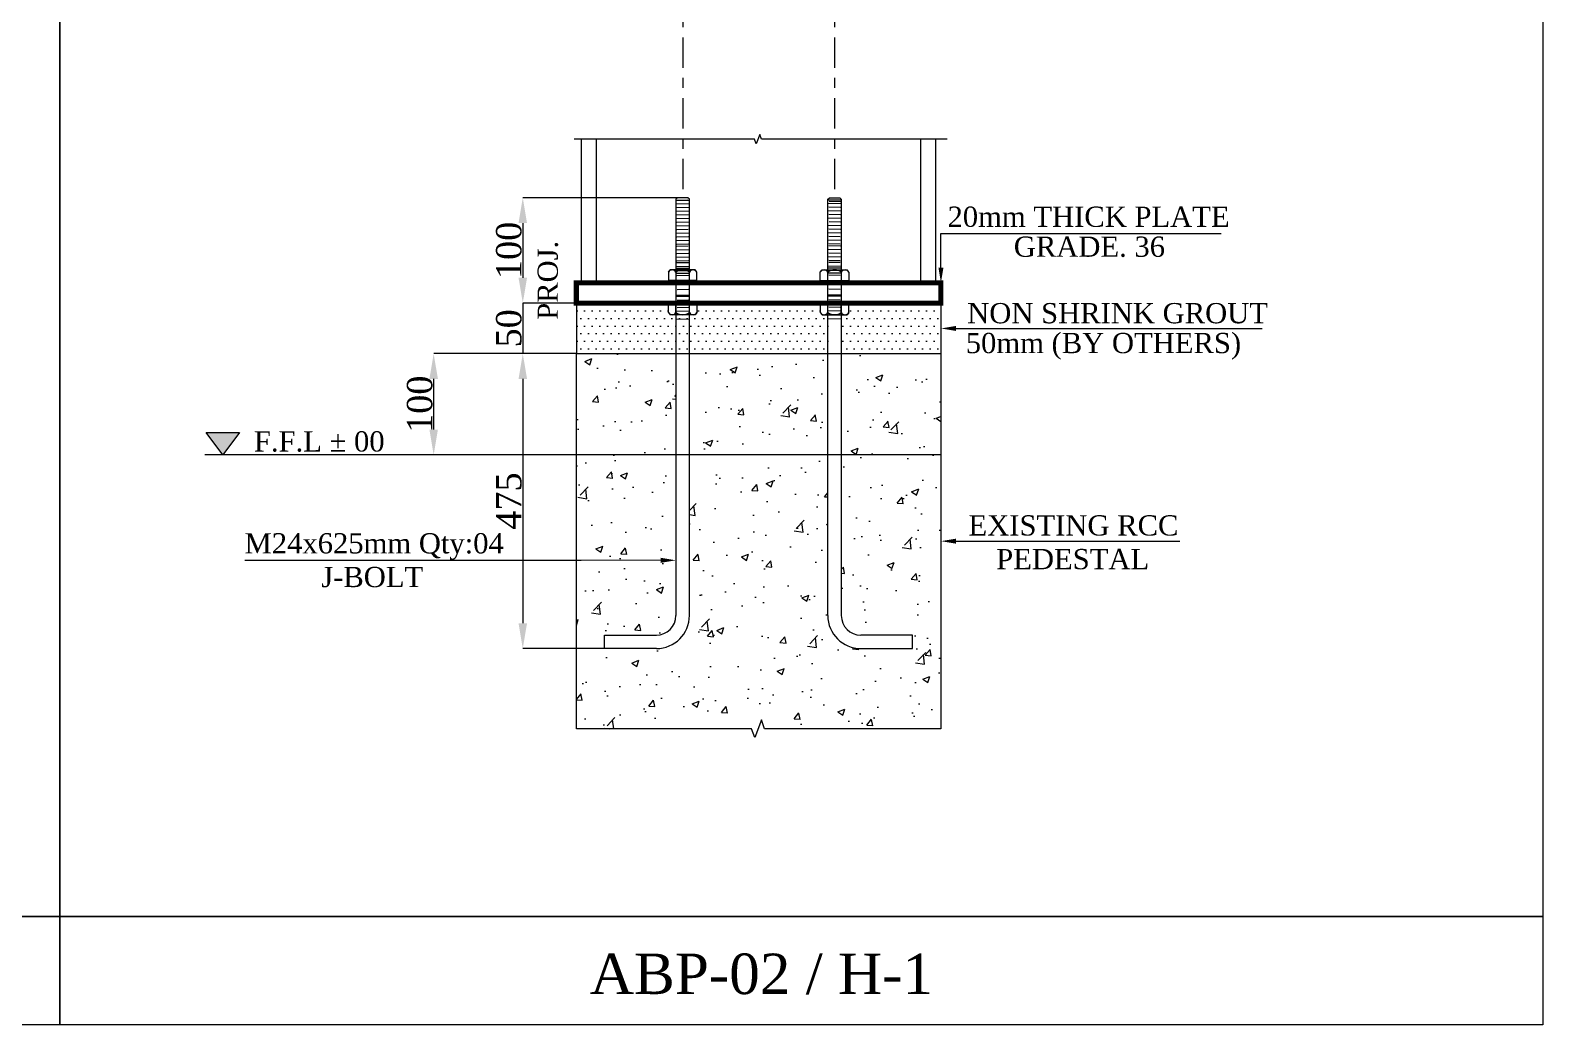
# Model space of a CAD drawing. Header units: millimetres. Extents: x 0 to 13151789, y -1482478 to 0.
# Drawn here: x 12766638 to 12768132, y -1279091 to -1278108 of the extents above; entities that cross this region are included whole.
import ezdxf

# ---------------------------------------------------------------- set-up
doc = ezdxf.new("R2010")
doc.units = ezdxf.units.MM
doc.header["$LTSCALE"] = 0.4
doc.header["$MEASUREMENT"] = 0
doc.header["$PDMODE"] = 66
doc.linetypes.add('XKITLINE03', pattern=[6, 3, -1, 1, -1])
doc.layers.get('0').update_dxf_attribs({"lineweight": 0})
doc.layers.get('Defpoints').update_dxf_attribs({"lineweight": 0})
for name, color, linetype, lineweight in [('2', 3, 'Continuous', 0), ('Bolt', 255, 'Continuous', 0), ('Layer 1', 7, 'Continuous', 0), ('MISCEL', 7, 'Continuous', 0), ('Other object type', 1, 'Continuous', 0), ('Outer Line', 1, 'Continuous', 0), ('TEXT', 7, 'Continuous', 0)]:
    doc.layers.add(name, color=color, linetype=linetype, lineweight=lineweight)
doc.styles.add('style2', font='ARIALN.TTF')
doc.styles.add('TNROMAN', font='times.ttf')
doc.dimstyles.new('shahid', dxfattribs={"dimtxt": 37.0005, "dimasz": 20, "dimexe": 8, "dimexo": 10, "dimgap": 5, "dimtad": 3, "dimdec": 0, "dimrnd": 1, "dimzin": 0, "dimdsep": 46, "dimtxsty": 'style2', "dimcen": 0.09, "dimclrt": 1, "dimadec": 0, "dimazin": 0, "dimtfac": 1, "dimtdec": 0, "dimtix": 1, "dimtmove": 1, "dimatfit": 3, "dimfxl": 1, "dimtolj": 1, "dimtzin": 0, "dimlwd": 5, "dimlwe": 5, "dimarcsym": 0})

# ---------------------------------------------------------------- blocks, each defined once
blk = doc.blocks.new('*D221')
at = {"layer": 'Defpoints', "color": 0, "lineweight": 0, "transparency": 16777216}
for p in [(12767282.7, -1278273.5), (12767124.8, -1278377.5), (12767282.7, -1278377.5)]:
    blk.add_point(p, dxfattribs=at)
at = {"layer": 'Layer 1', "color": 8, "lineweight": 5, "transparency": 16777216}
for p, q in [((12767282.7, -1278273.5), (12767124.8, -1278273.5)), ((12767124.8, -1278298.5), (12767124.8, -1278352.5)), ((12767282.7, -1278377.5), (12767124.8, -1278377.5))]:
    blk.add_line(p, q, dxfattribs=at)
at = {"layer": 'Layer 1', "color": 8, "lineweight": 0, "transparency": 16777216}
for points in [[(12767120.6, -1278298.5), (12767129, -1278298.5), (12767124.8, -1278273.5)], [(12767120.6, -1278352.5), (12767129, -1278352.5), (12767124.8, -1278377.5)]]:
    blk.add_solid(points, dxfattribs=at)
at = {"layer": 'Layer 1', "color": 1, "lineweight": 0, "transparency": 16777216, "insert": (12767111.1, -1278325.5), "char_height": 25, "attachment_point": 5, "rotation": 90, "style": 'TNROMAN'}
blk.add_mtext('\\A1;100', dxfattribs=at)
blk = doc.blocks.new('*D222')
at = {"layer": 'Defpoints', "color": 0, "lineweight": 0, "transparency": 16777216}
for p in [(12767290.2, -1278377.5), (12767124.8, -1278427.5), (12767177.7, -1278427.5)]:
    blk.add_point(p, dxfattribs=at)
at = {"layer": 'Layer 1', "color": 8, "lineweight": 5, "transparency": 16777216}
for p, q in [((12767290.2, -1278377.5), (12767124.8, -1278377.5)), ((12767124.8, -1278377.5), (12767124.8, -1278427.5)), ((12767177.7, -1278427.5), (12767124.8, -1278427.5))]:
    blk.add_line(p, q, dxfattribs=at)
at = {"layer": 'Layer 1', "color": 1, "lineweight": 0, "transparency": 16777216, "insert": (12767111.1, -1278402.5), "char_height": 25, "attachment_point": 5, "rotation": 90, "style": 'TNROMAN'}
blk.add_mtext('\\A1;50', dxfattribs=at)
blk = doc.blocks.new('*D208')
at = {"layer": 'Defpoints', "color": 0, "lineweight": 0, "transparency": 16777216}
for p in [(12767177.7, -1278427.5), (12767124.8, -1278718.9), (12767205.6, -1278718.9)]:
    blk.add_point(p, dxfattribs=at)
at = {"layer": 'Layer 1', "color": 8, "lineweight": 5, "transparency": 16777216}
for p, q in [((12767177.7, -1278427.5), (12767124.8, -1278427.5)), ((12767124.8, -1278452.5), (12767124.8, -1278693.9)), ((12767205.6, -1278718.9), (12767124.8, -1278718.9))]:
    blk.add_line(p, q, dxfattribs=at)
at = {"layer": 'Layer 1', "color": 8, "lineweight": 0, "transparency": 16777216}
for points in [[(12767120.6, -1278452.5), (12767129, -1278452.5), (12767124.8, -1278427.5)], [(12767120.6, -1278693.9), (12767129, -1278693.9), (12767124.8, -1278718.9)]]:
    blk.add_solid(points, dxfattribs=at)
at = {"layer": 'Layer 1', "color": 1, "lineweight": 0, "transparency": 16777216, "insert": (12767111.1, -1278573.2), "char_height": 25, "attachment_point": 5, "rotation": 90, "style": 'TNROMAN'}
blk.add_mtext('\\A1;475', dxfattribs=at)
blk = doc.blocks.new('*D223')
at = {"layer": 'Defpoints', "color": 0, "lineweight": 0, "transparency": 16777216}
for p in [(12767036.8, -1278427.5), (12767177.7, -1278427.5), (12767174.3, -1278527.5)]:
    blk.add_point(p, dxfattribs=at)
at = {"layer": 'Layer 1', "color": 8, "lineweight": 5, "transparency": 16777216}
for p, q in [((12767177.7, -1278427.5), (12767036.8, -1278427.5)), ((12767036.8, -1278502.5), (12767036.8, -1278452.5)), ((12767174.3, -1278527.5), (12767036.8, -1278527.5))]:
    blk.add_line(p, q, dxfattribs=at)
at = {"layer": 'Layer 1', "color": 8, "lineweight": 0, "transparency": 16777216}
for points in [[(12767032.6, -1278452.5), (12767041, -1278452.5), (12767036.8, -1278427.5)], [(12767032.6, -1278502.5), (12767041, -1278502.5), (12767036.8, -1278527.5)]]:
    blk.add_solid(points, dxfattribs=at)
at = {"layer": 'Layer 1', "color": 1, "lineweight": 0, "transparency": 16777216, "insert": (12767023.1, -1278477.5), "char_height": 25, "attachment_point": 5, "rotation": 90, "style": 'TNROMAN'}
blk.add_mtext('\\A1;100', dxfattribs=at)

msp = doc.modelspace()

# ---------------------------------------------------------------- hatches: boundary and pattern name
at = {"layer": 'Bolt', "linetype": 'Continuous', "lineweight": 0, "ltscale": 20}
h = msp.add_hatch(dxfattribs=at)
h.set_pattern_fill('DOTS', color=4, scale=120)
h.set_pattern_definition([(0, (5162095.8726, -1963765.2475), (3.75, 7.5), [0, -7.5])])
h.paths.add_polyline_path([(12767289.3, -1278389), (12767281.2, -1278389), (12767282.1, -1278389, -0.144378), (12767276, -1278386.9), (12767276, -1278378.2), (12767289.3, -1278378), (12767289.3, -1278377.5), (12767177.7, -1278377.5), (12767177.7, -1278427.5), (12767289.3, -1278427.5)])
h.paths.add_polyline_path([(12767269.4, -1278387.9, -0.076214), (12767268.6, -1278386.9)], flags=16)
h.paths.add_polyline_path([(12767426, -1278389), (12767420.4, -1278389), (12767419.5, -1278388, -0.085805), (12767418.6, -1278386.9), (12767418.6, -1278378.5), (12767426, -1278378.5), (12767426, -1278377.5), (12767289.3, -1278377.5), (12767289.3, -1278378.5), (12767296.7, -1278378.5), (12767296.7, -1278386.9, -0.085805), (12767295.8, -1278388), (12767294.9, -1278389), (12767289.3, -1278389), (12767289.3, -1278427.5), (12767426, -1278427.5)])
h.paths.add_polyline_path([(12767537.7, -1278377.5), (12767439.3, -1278377.5), (12767439.3, -1278378.5), (12767446.7, -1278378.5), (12767446.7, -1278386.9, -0.076214), (12767445.9, -1278387.9), (12767445, -1278389), (12767439.3, -1278389), (12767439.3, -1278427.5), (12767537.7, -1278427.5)])
at = {"layer": 'Other object type', "lineweight": 0, "transparency": 33554526}
h = msp.add_hatch(dxfattribs=at)
h.set_pattern_fill('AR-CONC', color=255, scale=10)
h.set_pattern_definition([(50, (5160631.653, -1961807.455), (71.72601826, -6.2752135), [7.5, -82.5]), (355, (5160631.65, -1961807.455), (-13.87513336, 75.2192134), [6, -66]), (100.4514445, (5160637.63, -1961807.98), (57.8508847, 68.9439991), [6.3740192, -70.1142112]), (46.1842, (5160631.65, -1961787.455), (106.7241331, -16.5519281), [11.25, -123.75]), (96.6356355, (5160640.55, -1961788.83), (93.4661946, 97.4118601), [9.5610342, -105.171376]), (351.184164, (5160631.65, -1961787.46), (93.4661945, 97.41186), [9, -99.0000001]), (21, (5160641.653, -1961792.455), (59.6907052, -40.26188907), [7.5, -82.5]), (326, (5160641.65, -1961792.455), (24.3315332, 72.5150045), [6, -66]), (71.4514447, (5160646.63, -1961795.81), (84.0222377, 32.2531153), [6.374019, -70.1142112]), (37.5, (5160631.653, -1961807.455), (1.21598553, 33.28938538), [0, -65.2, 0, -67, 0, -66.25]), (7.5, (5160631.653, -1961807.455), (26.30695374, 39.44117119), [0, -38.2, 0, -63.7, 0, -25.25]), (327.5, (5160609.353, -1961807.455), (53.38224362, -2.25548717), [0, -25, 0, -78, 0, -103.5]), (317.5, (5160599.353, -1961807.455), (58.31861693, 10.01049823), [0, -32.5, 0, -51.8, 0, -73.5])])
h.paths.add_polyline_path([(12767426, -1278427.5), (12767289.3, -1278427.5), (12767289.3, -1278686.3, -0.414217), (12767256.7, -1278718.9), (12767205.6, -1278718.9), (12767205.6, -1278705.7), (12767256.7, -1278705.7, 0.414218), (12767276, -1278686.3), (12767276, -1278427.5), (12767177.7, -1278427.5), (12767177.7, -1278798.1), (12767350.7, -1278798.1), (12767353.9, -1278806.9), (12767360.4, -1278789.4), (12767363.5, -1278798.1), (12767537.7, -1278798.1), (12767537.7, -1278427.5), (12767439.3, -1278427.5), (12767439.3, -1278686.3, 0.414209), (12767458.6, -1278705.7), (12767509.7, -1278705.7), (12767509.7, -1278718.9), (12767458.6, -1278718.9, -0.41421), (12767426, -1278686.3)])
at = {"layer": 'Other object type', "lineweight": 0}
h = msp.add_hatch(color=4, dxfattribs=at)
h.dxf.hatch_style = 1
h.paths.add_polyline_path([(12766812.2, -1278505.4), (12766828.6, -1278527.5), (12766845, -1278505.4)])

# ---------------------------------------------------------------- linework, layer by layer
at = {"color": 8, "linetype": 'XKITLINE03', "lineweight": 0, "ltscale": 25}
for p, q in [((12767282.7, -1277875), (12767282.7, -1278273.5)), ((12767432.7, -1277875), (12767432.7, -1278273.5))]:
    msp.add_line(p, q, dxfattribs=at)
at = {"lineweight": 0}
msp.add_lwpolyline([(12767261, -1278631.7), (12767182.4, -1278632), (12766850.4, -1278632)], dxfattribs=at)
msp.add_solid([(12767261, -1278629.2), (12767276, -1278631.7), (12767261.1, -1278634.2)], dxfattribs=at)
at = {"layer": '2', "lineweight": 0}
for p, q in [((12767182.7, -1278357.5), (12767182.7, -1278215.6)), ((12767197.7, -1278357.5), (12767197.7, -1278215.6)), ((12767517.7, -1278357.5), (12767517.7, -1278215.6)), ((12767532.7, -1278357.5), (12767532.7, -1278215.6)), ((12767177.7, -1278357.5), (12767537.7, -1278357.5)), ((12767177.7, -1278357.5), (12767177.7, -1278377.5)), ((12767537.7, -1278357.5), (12767537.7, -1278377.5)), ((12767177.7, -1278377.5), (12767537.7, -1278377.5))]:
    msp.add_line(p, q, dxfattribs=at)
msp.add_lwpolyline([(12767543.9, -1278215.6), (12767360.5, -1278215.6), (12767358.8, -1278210.9), (12767355.4, -1278220.2), (12767353.7, -1278215.6), (12767175.4, -1278215.6)], dxfattribs=at)
at = {"layer": '2', "lineweight": 0, "const_width": 5}
msp.add_lwpolyline([(12767537.7, -1278377.5), (12767177.7, -1278377.5), (12767177.7, -1278357.5), (12767537.7, -1278357.5)], close=True, dxfattribs=at)
at = {"layer": 'Bolt', "color": 4, "linetype": 'Continuous', "lineweight": 0, "ltscale": 20}
for p, q in [((12767268.8, -1278379.3), (12767268.8, -1278379.3)), ((12767296.9, -1278379.3), (12767296.9, -1278379.3)), ((12767270.4, -1278388.7), (12767270.4, -1278388.7)), ((12767273.5, -1278388.7), (12767273.5, -1278388.7)), ((12767276.6, -1278388.7), (12767276.6, -1278388.7)), ((12767279.7, -1278388.7), (12767279.7, -1278388.7)), ((12767432.9, -1278388.7), (12767432.9, -1278388.7))]:
    msp.add_line(p, q, dxfattribs=at)
at = {"layer": 'Bolt', "linetype": 'ByBlock', "lineweight": 0, "ltscale": 20}
for points in [[(12767537.7, -1278342.5), (12767537.7, -1278308.8), (12767814.4, -1278308.8)], [(12767552.7, -1278402.6), (12767600.3, -1278402.6), (12767855, -1278402.6)], [(12767552.7, -1278612.8), (12767570.1, -1278612.8), (12767773.5, -1278612.8)]]:
    msp.add_lwpolyline(points, dxfattribs=at)
at = {"layer": 'Bolt', "lineweight": 0, "ltscale": 20}
for points in [[(12767540.2, -1278342.5), (12767537.7, -1278357.5), (12767535.2, -1278342.5)], [(12767552.7, -1278405.1), (12767537.7, -1278402.6), (12767552.7, -1278400.1)], [(12767552.7, -1278615.3), (12767537.7, -1278612.8), (12767552.7, -1278610.3)]]:
    msp.add_solid(points, dxfattribs=at)
at = {"layer": 'MISCEL', "lineweight": 0}
for p, q in [((12767277.6, -1278273.5), (12767276, -1278275)), ((12767276, -1278275), (12767276, -1278686.3)), ((12767287.7, -1278273.5), (12767277.6, -1278273.5)), ((12767289.3, -1278275), (12767287.7, -1278273.5)), ((12767289.3, -1278686.3), (12767289.3, -1278275)), ((12767426, -1278275), (12767427.6, -1278273.5)), ((12767426, -1278686.3), (12767426, -1278275)), ((12767427.6, -1278273.5), (12767437.7, -1278273.5)), ((12767437.7, -1278273.5), (12767439.3, -1278275)), ((12767439.3, -1278275), (12767439.3, -1278686.3)), ((12767276, -1278276), (12767289.1, -1278275.8)), ((12767276, -1278279.4), (12767289.3, -1278279.2)), ((12767276, -1278286.7), (12767289.3, -1278286.4)), ((12767276.4, -1278275.8), (12767287.7, -1278275.6)), ((12767276.5, -1278283), (12767289.3, -1278282.8)), ((12767276.6, -1278290.3), (12767289.3, -1278290)), ((12767439.3, -1278276), (12767426.2, -1278275.8)), ((12767439.4, -1278279.4), (12767426.2, -1278279.2)), ((12767439.4, -1278286.6), (12767426.2, -1278286.4)), ((12767438.4, -1278283), (12767427.1, -1278282.8)), ((12767438.4, -1278290.3), (12767427.1, -1278290.1)), ((12767438.5, -1278277.5), (12767427.2, -1278277.3)), ((12767276, -1278293.9), (12767289.3, -1278293.7)), ((12767276, -1278301.2), (12767289.1, -1278300.9)), ((12767276.8, -1278297.5), (12767289.3, -1278297.3)), ((12767276.9, -1278304.8), (12767288.2, -1278304.6)), ((12767439.4, -1278301.2), (12767426.2, -1278300.9)), ((12767439.5, -1278293.9), (12767426.3, -1278293.7)), ((12767438.4, -1278304.8), (12767427.1, -1278304.6)), ((12767438.5, -1278297.5), (12767427.2, -1278297.3)), ((12767276, -1278308.4), (12767289.3, -1278308.2)), ((12767276, -1278315.7), (12767289.3, -1278315.4)), ((12767277, -1278312), (12767288.4, -1278311.8)), ((12767277, -1278319.3), (12767288.4, -1278319.1)), ((12767439.3, -1278308.4), (12767426, -1278308.2)), ((12767439.3, -1278315.7), (12767426, -1278315.4)), ((12767438.3, -1278312), (12767427, -1278311.8)), ((12767438.3, -1278319.3), (12767427, -1278319.1)), ((12767276, -1278324.9), (12767289.3, -1278324.6)), ((12767276, -1278332.1), (12767289.3, -1278331.9)), ((12767276.9, -1278321.2), (12767288.2, -1278321)), ((12767277, -1278328.5), (12767288.4, -1278328.3)), ((12767439.3, -1278324.9), (12767426, -1278324.6)), ((12767439.3, -1278332.1), (12767426, -1278331.9)), ((12767438.3, -1278328.5), (12767427, -1278328.3)), ((12767438.4, -1278321.2), (12767427.1, -1278321)), ((12767268.6, -1278346.9), (12767270.3, -1278344.8)), ((12767268.6, -1278346.9), (12767268.6, -1278355.3)), ((12767294.9, -1278344.8), (12767270.3, -1278344.8)), ((12767275.9, -1278345.6), (12767289.1, -1278345.3)), ((12767276, -1278341.3), (12767289.3, -1278341)), ((12767276, -1278343.2), (12767289.3, -1278342.9)), ((12767276.2, -1278348.1), (12767289.4, -1278347.9)), ((12767277, -1278335.7), (12767288.4, -1278335.5)), ((12767277, -1278337.6), (12767288.4, -1278337.4)), ((12767296.7, -1278346.9), (12767294.9, -1278344.8)), ((12767296.7, -1278355.3), (12767296.7, -1278346.9)), ((12767418.6, -1278346.9), (12767420.4, -1278344.8)), ((12767418.6, -1278355.3), (12767418.6, -1278346.9)), ((12767420.4, -1278344.8), (12767445, -1278344.8)), ((12767439.1, -1278348.1), (12767425.9, -1278347.9)), ((12767439.3, -1278341.3), (12767426, -1278341)), ((12767439.3, -1278343.2), (12767426, -1278342.9)), ((12767439.5, -1278345.6), (12767426.2, -1278345.3)), ((12767438.3, -1278335.7), (12767427, -1278335.5)), ((12767438.3, -1278337.6), (12767427, -1278337.4)), ((12767446.7, -1278346.9), (12767445, -1278344.8)), ((12767446.7, -1278346.9), (12767446.7, -1278355.3)), ((12767302.5, -1278355.8), (12767262.8, -1278355.8)), ((12767262.8, -1278357.5), (12767262.8, -1278355.8)), ((12767302.5, -1278357.5), (12767262.8, -1278357.5)), ((12767267.4, -1278355.8), (12767267.4, -1278357.5)), ((12767296.7, -1278355.3), (12767268.6, -1278355.3)), ((12767276, -1278351.9), (12767276, -1278360.8)), ((12767277, -1278350.2), (12767288.4, -1278350)), ((12767277.1, -1278364.1), (12767288.4, -1278363.9)), ((12767297.9, -1278355.8), (12767297.9, -1278357.5)), ((12767302.5, -1278357.5), (12767302.5, -1278355.8)), ((12767412.8, -1278355.8), (12767452.5, -1278355.8)), ((12767412.8, -1278357.5), (12767412.8, -1278355.8)), ((12767412.8, -1278357.5), (12767452.5, -1278357.5)), ((12767417.4, -1278355.8), (12767417.4, -1278357.5)), ((12767418.6, -1278355.3), (12767446.7, -1278355.3)), ((12767438.3, -1278364.1), (12767426.9, -1278363.9)), ((12767438.3, -1278350.2), (12767427, -1278350)), ((12767439.3, -1278351.9), (12767439.3, -1278360.8)), ((12767447.9, -1278355.8), (12767447.9, -1278357.5)), ((12767452.5, -1278357.5), (12767452.5, -1278355.8)), ((12767296.7, -1278378.5), (12767268.6, -1278378.5)), ((12767268.6, -1278386.9), (12767268.6, -1278378.5)), ((12767276, -1278369.8), (12767289.3, -1278369.6)), ((12767276, -1278371), (12767289.3, -1278370.7)), ((12767276, -1278378.2), (12767289.3, -1278378)), ((12767276, -1278386.9), (12767276, -1278378.5)), ((12767277.1, -1278374.6), (12767288.4, -1278374.4)), ((12767296.7, -1278378.5), (12767296.7, -1278386.9)), ((12767418.6, -1278378.5), (12767446.7, -1278378.5)), ((12767418.6, -1278378.5), (12767418.6, -1278386.9)), ((12767439.3, -1278369.8), (12767426, -1278369.6)), ((12767439.3, -1278371), (12767426, -1278370.7)), ((12767439.3, -1278378.2), (12767426, -1278378)), ((12767438.3, -1278374.6), (12767426.9, -1278374.4)), ((12767439.3, -1278386.9), (12767439.3, -1278378.5)), ((12767446.7, -1278386.9), (12767446.7, -1278378.5)), ((12767268.6, -1278386.9), (12767270.3, -1278389)), ((12767294.9, -1278389), (12767270.3, -1278389)), ((12767276, -1278385.5), (12767289.3, -1278385.2)), ((12767276, -1278393.3), (12767289.3, -1278393.1)), ((12767277.1, -1278381.8), (12767288.4, -1278381.6)), ((12767277.1, -1278389.1), (12767288.4, -1278388.9)), ((12767296.7, -1278386.9), (12767294.9, -1278389)), ((12767418.6, -1278386.9), (12767420.4, -1278389)), ((12767420.4, -1278389), (12767445, -1278389)), ((12767439.3, -1278385.5), (12767426, -1278385.2)), ((12767439.3, -1278393.3), (12767426, -1278393.1)), ((12767438.3, -1278381.8), (12767426.9, -1278381.6)), ((12767438.3, -1278389.1), (12767426.9, -1278388.9)), ((12767446.7, -1278386.9), (12767445, -1278389)), ((12767205.6, -1278718.9), (12767205.6, -1278705.7)), ((12767205.6, -1278705.7), (12767256.7, -1278705.7)), ((12767509.7, -1278705.7), (12767458.6, -1278705.7)), ((12767509.7, -1278718.9), (12767509.7, -1278705.7)), ((12767256.7, -1278718.9), (12767205.6, -1278718.9)), ((12767458.6, -1278718.9), (12767509.7, -1278718.9))]:
    msp.add_line(p, q, dxfattribs=at)
for centre, radius, start, end in [((12767272.3, -1278349.1), 4.3, 30.159, 149.841), ((12767282.7, -1278356), 11.3, 54.1244, 125.8756), ((12767293, -1278349.1), 4.3, 30.159, 149.841), ((12767422.3, -1278349.1), 4.3, 30.159, 149.841), ((12767432.7, -1278356), 11.3, 54.1244, 125.8756), ((12767443, -1278349.1), 4.3, 30.159, 149.841), ((12767272.3, -1278384.7), 4.3, 210.159, 329.841), ((12767282.7, -1278377.7), 11.3, 234.1244, 305.8756), ((12767293, -1278384.7), 4.3, 210.159, 329.841), ((12767422.3, -1278384.7), 4.3, 210.159, 329.841), ((12767432.7, -1278377.7), 11.3, 234.1244, 305.8756), ((12767443, -1278384.7), 4.3, 210.159, 329.841), ((12767256.7, -1278686.3), 32.6, 270, 0), ((12767256.7, -1278686.3), 19.3, 270, 0), ((12767458.6, -1278686.3), 32.6, 180, 270), ((12767458.6, -1278686.3), 19.3, 180, 270)]:
    msp.add_arc(centre, radius, start, end, dxfattribs=at)
at = {"layer": 'Other object type', "color": 255, "lineweight": 0, "transparency": 33554526}
msp.add_line((12767537.7, -1278527.5), (12766810.9, -1278527.5), dxfattribs=at)
msp.add_lwpolyline([(12767537.7, -1278427.5), (12767537.7, -1278798.1), (12767363.5, -1278798.1), (12767360.4, -1278789.4), (12767353.9, -1278806.9), (12767350.7, -1278798.1), (12767177.7, -1278798.1), (12767177.7, -1278427.5)], close=True, dxfattribs=at)
at = {"layer": 'Other object type', "color": 4, "lineweight": 0}
msp.add_lwpolyline([(12766845, -1278505.4), (12766828.6, -1278527.5), (12766812.2, -1278505.4)], close=True, dxfattribs=at)
at = {"layer": 'Outer Line', "color": 0, "lineweight": 0}
for p, q in [((12767177.7, -1278377.5), (12767177.7, -1278427.5)), ((12767537.7, -1278377.5), (12767537.7, -1278427.5))]:
    msp.add_line(p, q, dxfattribs=at)
at = {"layer": 'Outer Line', "color": 3, "lineweight": 0}
for points in [[(12765203.5, -1277125.2), (12766667.7, -1277125.2), (12766667.7, -1278983.8), (12765203.5, -1278983.8)], [(12766667.7, -1277125.2), (12768131.9, -1277125.2), (12768131.9, -1278983.8), (12766667.7, -1278983.8)], [(12765203.5, -1278983.8), (12766667.7, -1278983.8), (12766667.7, -1279090.6), (12765203.5, -1279090.6)], [(12766667.7, -1278983.8), (12768131.9, -1278983.8), (12768131.9, -1279090.6), (12766667.7, -1279090.6)]]:
    msp.add_lwpolyline(points, close=True, dxfattribs=at)

# ---------------------------------------------------------------- texts
at = {"layer": 'TEXT', "lineweight": 0, "style": 'TNROMAN'}
for s, height, p in [('20mm THICK PLATE', 20, (12767544.2, -1278302.2)), ('GRADE. 36', 20, (12767609.6, -1278331.8)), ('NON SHRINK GROUT', 20, (12767563.6, -1278397.5)), ('50mm (BY OTHERS)', 20, (12767562.2, -1278427)), ('F.F.L ± 00 ', 20, (12766859.3, -1278524.2)), ('EXISTING RCC', 20, (12767564.9, -1278607.2)), ('M24x625mm Qty:04', 20, (12766850.1, -1278624.9)), ('PEDESTAL', 20, (12767592.3, -1278640.5)), ('J-BOLT', 20, (12766925.8, -1278658.2)), ('ABP-02 / H-1', 40, (12767191, -1279060.3))]:
    msp.add_text(s, height=height, dxfattribs=at).set_placement(p)
msp.add_text('PROJ.', height=20, rotation=90, dxfattribs=at).set_placement((12767159.4, -1278394.1))

# ---------------------------------------------------------------- dimensions: what is measured, and where the dimension line sits
at = {"layer": 'Layer 1', "color": 0, "lineweight": 0}
dim = msp.add_aligned_dim(p1=(12767282.7, -1278273.5), p2=(12767282.7, -1278377.5), distance=-157.8, text='100', dimstyle='shahid', override={"dimtxt": 25, "dimasz": 25, "dimexe": 0, "dimexo": 0, "dimgap": 1, "dimtxsty": 'TNROMAN', "dimclrd": 8, "dimclre": 8}, dxfattribs=at)
dim.commit()
dim.dimension.update_dxf_attribs({"geometry": '*D221', "text_midpoint": (12767111.1, -1278325.5)})
for base, p1, picture, middle in [((12767124.8, -1278427.5), (12767290.2, -1278377.5), '*D222', (12767111.1, -1278402.5)), ((12767036.8, -1278427.5), (12767174.3, -1278527.5), '*D223', (12767023.1, -1278477.5))]:
    dim = msp.add_linear_dim(base=base, p1=p1, p2=(12767177.7, -1278427.5), angle=90, dimstyle='shahid', override={"dimtxt": 25, "dimasz": 25, "dimexe": 0, "dimexo": 0, "dimgap": 1, "dimtxsty": 'TNROMAN', "dimclrd": 8, "dimclre": 8}, dxfattribs=at)
    dim.commit()
    dim.dimension.update_dxf_attribs({"geometry": picture, "text_midpoint": middle})
dim = msp.add_linear_dim(base=(12767124.8, -1278718.9), p1=(12767177.7, -1278427.5), p2=(12767205.6, -1278718.9), angle=90, text='475', dimstyle='shahid', override={"dimtxt": 25, "dimasz": 25, "dimexe": 0, "dimexo": 0, "dimgap": 1, "dimtxsty": 'TNROMAN', "dimclrd": 8, "dimclre": 8}, dxfattribs=at)
dim.commit()
dim.dimension.update_dxf_attribs({"geometry": '*D208', "text_midpoint": (12767111.1, -1278573.2)})

doc.saveas('drawing.dxf')
